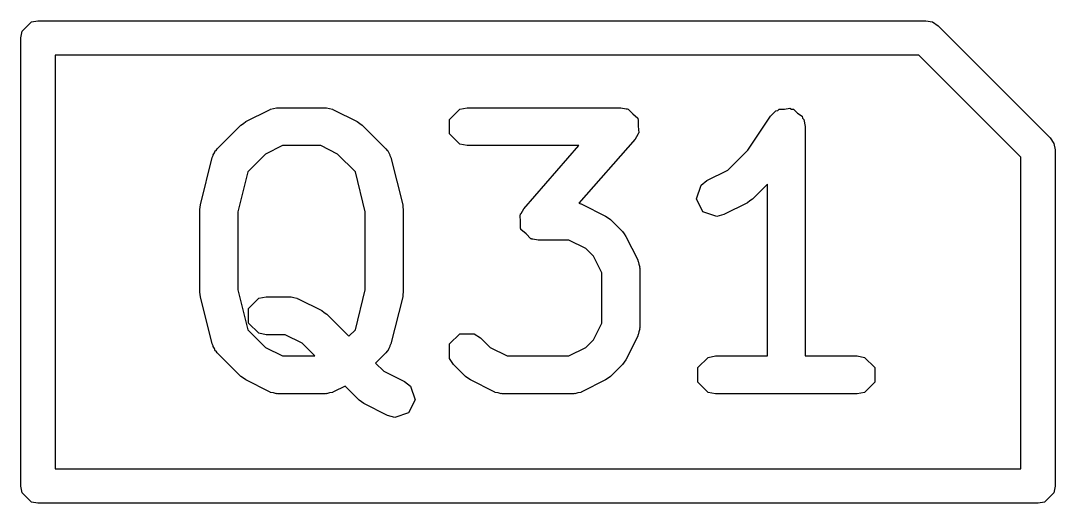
# Model space of a CAD drawing. Header units: millimetres. Extents: x 129 to 276, y -185 to -58.
# Drawn here: x 202.25 to 205.25, y -63.2 to -61.8 of the extents above; entities that cross this region are included whole.
import ezdxf

# ---------------------------------------------------------------- set-up
doc = ezdxf.new("R2010")
doc.units = ezdxf.units.MM
doc.layers.add('F.Fab', color=9, linetype='CONTINUOUS', true_color=0xafafaf)

msp = doc.modelspace()

# ---------------------------------------------------------------- linework, layer by layer
at = {"layer": 'F.Fab', "linetype": 'CONTINUOUS'}
for p, q in [((202.280866, -61.803806), (202.3, -61.8)), ((202.3, -61.8), (204.875, -61.8)), ((204.875, -61.8), (204.894134, -61.803806)), ((202.253806, -61.830866), (202.280866, -61.803806)), ((204.894134, -61.803806), (204.910355, -61.814645)), ((204.910355, -61.814645), (205.235355, -62.139644)), ((202.25, -61.85), (202.253806, -61.830866)), ((202.25, -63.15), (202.25, -61.85)), ((202.35, -61.9), (202.35, -63.1)), ((204.85429, -61.9), (202.35, -61.9)), ((205.15, -62.19571), (204.85429, -61.9)), ((202.902546, -62.092458), (202.971117, -62.058172)), ((202.971117, -62.058172), (202.973773, -62.057444)), ((202.973773, -62.057444), (202.974666, -62.056552)), ((202.974666, -62.056552), (202.983317, -62.054831)), ((202.983317, -62.054831), (202.991815, -62.052504)), ((202.991815, -62.052504), (202.993011, -62.052902)), ((202.993011, -62.052902), (202.995714, -62.052365)), ((202.995714, -62.052365), (203.132857, -62.052365)), ((203.132857, -62.052365), (203.135559, -62.052902)), ((203.135559, -62.052902), (203.136756, -62.052504)), ((203.136756, -62.052504), (203.145253, -62.054831)), ((203.145253, -62.054831), (203.153905, -62.056552)), ((203.153905, -62.056552), (203.154797, -62.057444)), ((203.154797, -62.057444), (203.157454, -62.058172)), ((203.157454, -62.058172), (203.226025, -62.092458)), ((203.493473, -62.086317), (203.523238, -62.056552)), ((203.523238, -62.056552), (203.544286, -62.052365)), ((203.544286, -62.052365), (203.99, -62.052365)), ((203.99, -62.052365), (204.005337, -62.055416)), ((204.005337, -62.055416), (204.00762, -62.055264)), ((204.00762, -62.055264), (204.008516, -62.056048)), ((204.008516, -62.056048), (204.011048, -62.056552)), ((204.011048, -62.056552), (204.02474, -62.070244)), ((204.424237, -62.076856), (204.439397, -62.061666)), ((204.439397, -62.061666), (204.444948, -62.060555)), ((204.444948, -62.060555), (204.448952, -62.056552)), ((204.448952, -62.056552), (204.464968, -62.056552)), ((204.464968, -62.056552), (204.480673, -62.053411)), ((204.480673, -62.053411), (204.485384, -62.056552)), ((204.485384, -62.056552), (204.491048, -62.056552)), ((204.491048, -62.056552), (204.502375, -62.067879)), ((204.502375, -62.067879), (204.515699, -62.076762)), ((202.888253, -62.10276), (202.895583, -62.097861)), ((202.895583, -62.097861), (202.902546, -62.092458)), ((203.226025, -62.092458), (203.232981, -62.097857)), ((203.232981, -62.097857), (203.240319, -62.10276)), ((203.493473, -62.128413), (203.493473, -62.086317)), ((204.02474, -62.070244), (204.039301, -62.082985)), ((204.039301, -62.082985), (204.03943, -62.084934)), ((204.03943, -62.084934), (204.040813, -62.086317)), ((204.040813, -62.086317), (204.040813, -62.105665)), ((204.358684, -62.175183), (204.424237, -62.076856)), ((204.515699, -62.076762), (204.516809, -62.082313)), ((204.516809, -62.082313), (204.520813, -62.086317)), ((204.520813, -62.086317), (204.525, -62.107365)), ((202.81968, -62.171331), (202.888253, -62.10276)), ((203.240319, -62.10276), (203.308891, -62.171331)), ((203.523238, -62.158178), (203.493473, -62.128413)), ((204.040813, -62.128413), (204.039197, -62.130028)), ((204.040813, -62.105665), (204.042101, -62.124986)), ((204.042101, -62.124986), (204.040813, -62.127222)), ((204.040813, -62.127222), (204.040813, -62.128413)), ((204.525, -62.107365), (204.525, -62.772365)), ((203.544286, -62.162365), (203.523238, -62.158178)), ((204.031392, -62.143583), (203.868487, -62.32976)), ((204.039197, -62.130028), (204.031392, -62.143583)), ((205.235355, -62.139644), (205.246194, -62.155865)), ((205.246194, -62.155865), (205.246194, -62.155866)), ((205.246194, -62.155866), (205.25, -62.175)), ((202.807757, -62.191495), (202.807758, -62.189175)), ((202.807758, -62.189175), (202.811499, -62.183574)), ((202.811499, -62.183574), (202.81438, -62.177478)), ((202.81438, -62.177478), (202.816371, -62.176283)), ((202.816371, -62.176283), (202.81968, -62.171331)), ((202.959723, -62.186851), (202.908233, -62.238341)), ((203.008697, -62.162365), (202.959723, -62.186851)), ((203.119874, -62.162365), (203.008697, -62.162365)), ((203.168847, -62.186852), (203.119874, -62.162365)), ((203.220336, -62.238339), (203.168847, -62.186852)), ((203.308891, -62.171331), (203.3122, -62.176284)), ((203.3122, -62.176284), (203.314191, -62.177479)), ((203.314191, -62.177479), (203.317069, -62.183572)), ((203.317069, -62.183572), (203.320813, -62.189175)), ((203.320813, -62.189175), (203.320813, -62.191496)), ((203.868793, -62.162365), (203.544286, -62.162365)), ((203.708608, -62.345433), (203.868793, -62.162365)), ((204.300277, -62.233591), (204.358684, -62.175183)), ((205.25, -62.175), (205.25, -63.15)), ((202.770927, -62.334025), (202.805213, -62.196882)), ((202.805213, -62.196882), (202.807757, -62.191495)), ((203.320813, -62.191496), (203.323358, -62.196883)), ((203.323358, -62.196883), (203.357643, -62.334026)), ((205.15, -63.1), (205.15, -62.19571)), ((202.908233, -62.238341), (202.879285, -62.354137)), ((203.249285, -62.354136), (203.220336, -62.238339)), ((204.239688, -62.263887), (204.300277, -62.233591)), ((204.209424, -62.316978), (204.222735, -62.277044)), ((204.222735, -62.277044), (204.239688, -62.263887)), ((204.415, -62.274431), (204.371748, -62.317685)), ((204.415, -62.772365), (204.415, -62.274431)), ((202.770599, -62.340757), (202.770927, -62.334025)), ((203.357643, -62.334026), (203.35797, -62.340757)), ((203.868487, -62.32976), (203.873905, -62.330838)), ((203.873905, -62.330838), (203.874797, -62.33173)), ((203.874797, -62.33173), (203.877454, -62.332458)), ((203.877454, -62.332458), (203.946026, -62.366744)), ((204.228249, -62.35463), (204.209424, -62.316978)), ((204.357454, -62.327987), (204.288882, -62.362273)), ((204.364414, -62.322584), (204.357454, -62.327987)), ((204.371748, -62.317685), (204.364414, -62.322584)), ((202.769285, -62.347365), (202.770599, -62.340757)), ((202.769285, -62.587365), (202.769285, -62.347365)), ((202.879285, -62.354137), (202.879285, -62.580593)), ((203.249285, -62.580593), (203.249285, -62.354136)), ((203.35797, -62.340757), (203.359285, -62.347365)), ((203.359285, -62.347365), (203.359285, -62.587365)), ((203.697899, -62.364031), (203.699187, -62.361794)), ((203.699187, -62.383351), (203.697899, -62.364031)), ((203.699187, -62.360603), (203.700803, -62.358986)), ((203.699187, -62.361794), (203.699187, -62.360603)), ((203.700803, -62.358986), (203.708608, -62.345433)), ((203.946026, -62.366744), (203.952986, -62.372146)), ((204.268183, -62.367941), (204.228249, -62.35463)), ((204.288882, -62.362273), (204.268183, -62.367941)), ((203.699187, -62.402699), (203.699187, -62.383351)), ((203.952986, -62.372146), (203.96032, -62.377046)), ((203.96032, -62.377046), (203.994605, -62.411331)), ((203.700568, -62.40408), (203.699187, -62.402699)), ((203.700699, -62.406032), (203.700568, -62.40408)), ((203.715263, -62.418775), (203.700699, -62.406032)), ((203.728952, -62.432464), (203.715263, -62.418775)), ((203.994605, -62.411331), (203.999502, -62.418661)), ((203.999502, -62.418661), (204.004907, -62.425625)), ((204.004907, -62.425625), (204.039194, -62.494197)), ((203.731483, -62.432967), (203.728952, -62.432464)), ((203.73238, -62.433752), (203.731483, -62.432967)), ((203.734662, -62.433599), (203.73238, -62.433752)), ((203.75, -62.436651), (203.734662, -62.433599)), ((203.839874, -62.436651), (203.75, -62.436651)), ((203.888849, -62.461139), (203.839874, -62.436651)), ((203.910513, -62.482803), (203.888849, -62.461139)), ((203.935, -62.531777), (203.910513, -62.482803)), ((204.039194, -62.494197), (204.039921, -62.496854)), ((204.039921, -62.496854), (204.040813, -62.497746)), ((204.040813, -62.497746), (204.042531, -62.506386)), ((204.042531, -62.506386), (204.044862, -62.514896)), ((204.044862, -62.514896), (204.044462, -62.516093)), ((204.044462, -62.516093), (204.045, -62.518794)), ((204.045, -62.518794), (204.045, -62.690222)), ((203.935, -62.677239), (203.935, -62.531777)), ((202.770599, -62.593972), (202.769285, -62.587365)), ((202.770927, -62.600705), (202.770599, -62.593972)), ((202.805213, -62.737848), (202.770927, -62.600705)), ((202.879285, -62.580593), (202.908234, -62.696389)), ((202.910615, -62.634889), (202.94038, -62.605124)), ((202.94038, -62.605124), (202.961428, -62.600937)), ((202.961428, -62.600937), (203.03, -62.600937)), ((203.03, -62.600937), (203.0327, -62.601474)), ((203.0327, -62.601474), (203.033898, -62.601075)), ((203.033898, -62.601075), (203.042406, -62.603404)), ((203.042406, -62.603404), (203.051048, -62.605124)), ((203.051048, -62.605124), (203.051939, -62.606015)), ((203.051939, -62.606015), (203.054596, -62.606743)), ((203.054596, -62.606743), (203.123167, -62.641028)), ((203.220336, -62.696389), (203.249285, -62.580593)), ((203.357643, -62.600704), (203.323358, -62.737847)), ((203.35797, -62.593972), (203.357643, -62.600704)), ((203.359285, -62.587365), (203.35797, -62.593972)), ((202.910615, -62.676985), (202.910615, -62.634889)), ((203.123167, -62.641028), (203.130133, -62.646434)), ((203.130133, -62.646434), (203.137462, -62.651331)), ((203.137462, -62.651331), (203.201428, -62.715297)), ((202.908234, -62.696389), (202.959722, -62.747877)), ((202.94038, -62.70675), (202.910615, -62.676985)), ((203.201428, -62.715297), (203.220336, -62.696389)), ((203.910511, -62.726215), (203.935, -62.677239)), ((204.044862, -62.69412), (204.042531, -62.702629)), ((204.045, -62.690222), (204.044462, -62.692922)), ((204.044462, -62.692922), (204.044862, -62.69412)), ((202.961428, -62.710937), (202.94038, -62.70675)), ((203.017016, -62.710937), (202.961428, -62.710937)), ((203.06599, -62.735423), (203.017016, -62.710937)), ((203.493473, -62.737746), (203.52324, -62.70798)), ((203.52324, -62.70798), (203.565334, -62.707981)), ((203.565334, -62.707981), (203.583177, -62.719904)), ((203.583177, -62.719904), (203.611149, -62.747876)), ((203.888851, -62.747876), (203.910511, -62.726215)), ((204.039194, -62.714819), (204.004907, -62.783391)), ((204.039921, -62.712161), (204.039194, -62.714819)), ((204.040813, -62.71127), (204.039921, -62.712161)), ((204.042531, -62.702629), (204.040813, -62.71127)), ((202.807758, -62.743235), (202.805213, -62.737848)), ((202.807758, -62.745555), (202.807758, -62.743235)), ((202.811499, -62.751155), (202.807758, -62.745555)), ((202.81438, -62.757252), (202.811499, -62.751155)), ((202.816371, -62.758446), (202.81438, -62.757252)), ((202.81968, -62.763399), (202.816371, -62.758446)), ((202.959722, -62.747877), (203.008698, -62.772365)), ((203.102932, -62.772365), (203.06599, -62.735423)), ((203.3122, -62.758445), (203.308891, -62.763399)), ((203.314191, -62.757251), (203.3122, -62.758445)), ((203.317069, -62.751157), (203.314191, -62.757251)), ((203.320813, -62.745555), (203.317069, -62.751157)), ((203.323358, -62.737847), (203.320813, -62.743234)), ((203.320813, -62.743234), (203.320813, -62.745555)), ((203.493472, -62.77984), (203.493473, -62.737746)), ((203.611149, -62.747876), (203.660127, -62.772365)), ((203.839873, -62.772365), (203.888851, -62.747876)), ((202.888252, -62.831971), (202.81968, -62.763399)), ((203.008698, -62.772365), (203.102932, -62.772365)), ((203.308891, -62.763399), (203.27921, -62.793079)), ((203.505395, -62.797684), (203.493472, -62.77984)), ((203.660127, -62.772365), (203.839873, -62.772365)), ((204.004907, -62.783391), (203.9995, -62.790357)), ((204.213472, -62.806317), (204.243237, -62.776552)), ((204.243237, -62.776552), (204.264285, -62.772365)), ((204.264285, -62.772365), (204.415, -62.772365)), ((204.525, -62.772365), (204.675714, -62.772365)), ((204.675714, -62.772365), (204.696762, -62.776552)), ((204.696762, -62.776552), (204.726527, -62.806317)), ((203.27921, -62.793079), (203.30258, -62.81645)), ((203.30258, -62.81645), (203.363168, -62.846744)), ((203.53968, -62.83197), (203.505395, -62.797684)), ((203.994605, -62.797684), (203.96032, -62.83197)), ((203.9995, -62.790357), (203.994605, -62.797684)), ((204.213472, -62.848413), (204.213472, -62.806317)), ((204.726527, -62.806317), (204.726527, -62.848413)), ((202.89558, -62.836867), (202.888252, -62.831971)), ((202.902547, -62.842274), (202.89558, -62.836867)), ((202.971117, -62.876558), (202.902547, -62.842274)), ((203.363168, -62.846744), (203.380121, -62.859902)), ((203.547006, -62.836865), (203.53968, -62.83197)), ((203.553975, -62.842274), (203.547006, -62.836865)), ((203.622546, -62.876559), (203.553975, -62.842274)), ((203.946025, -62.842274), (203.877453, -62.876559)), ((203.952991, -62.836867), (203.946025, -62.842274)), ((203.96032, -62.83197), (203.952991, -62.836867)), ((204.243237, -62.878178), (204.213472, -62.848413)), ((204.726527, -62.848413), (204.696762, -62.878178)), ((202.973773, -62.877285), (202.971117, -62.876558)), ((202.974666, -62.878178), (202.973773, -62.877285)), ((202.983319, -62.879899), (202.974666, -62.878178)), ((202.991816, -62.882226), (202.983319, -62.879899)), ((203.145263, -62.879897), (203.136755, -62.882227)), ((203.153905, -62.878178), (203.145263, -62.879897)), ((203.154796, -62.877286), (203.153905, -62.878178)), ((203.157453, -62.876559), (203.154796, -62.877286)), ((203.190568, -62.860001), (203.157453, -62.876559)), ((203.23111, -62.900542), (203.190568, -62.860001)), ((203.380121, -62.859902), (203.393433, -62.899836)), ((203.625203, -62.877286), (203.622546, -62.876559)), ((203.626095, -62.878178), (203.625203, -62.877286)), ((203.634743, -62.879898), (203.626095, -62.878178)), ((203.643245, -62.882226), (203.634743, -62.879898)), ((203.865263, -62.879897), (203.856755, -62.882227)), ((203.873905, -62.878178), (203.865263, -62.879897)), ((203.874796, -62.877286), (203.873905, -62.878178)), ((203.877453, -62.876559), (203.874796, -62.877286)), ((204.264285, -62.882365), (204.243237, -62.878178)), ((204.696762, -62.878178), (204.675714, -62.882365)), ((202.993011, -62.881827), (202.991816, -62.882226)), ((202.995714, -62.882365), (202.993011, -62.881827)), ((203.132857, -62.882365), (202.995714, -62.882365)), ((203.135557, -62.881827), (203.132857, -62.882365)), ((203.136755, -62.882227), (203.135557, -62.881827)), ((203.23844, -62.90544), (203.23111, -62.900542)), ((203.245403, -62.910844), (203.23844, -62.90544)), ((203.393433, -62.899836), (203.374606, -62.937487)), ((203.64444, -62.881827), (203.643245, -62.882226)), ((203.647143, -62.882365), (203.64444, -62.881827)), ((203.852857, -62.882365), (203.647143, -62.882365)), ((203.855557, -62.881827), (203.852857, -62.882365)), ((203.856755, -62.882227), (203.855557, -62.881827)), ((204.675714, -62.882365), (204.264285, -62.882365)), ((203.313974, -62.94513), (203.245403, -62.910844)), ((203.374606, -62.937487), (203.334672, -62.950798)), ((203.334672, -62.950798), (203.313974, -62.94513)), ((202.35, -63.1), (205.15, -63.1)), ((202.253806, -63.169134), (202.25, -63.15)), ((205.25, -63.15), (205.246194, -63.169134)), ((202.280866, -63.196194), (202.253806, -63.169134)), ((205.246194, -63.169134), (205.219134, -63.196194)), ((202.3, -63.2), (202.280866, -63.196194)), ((205.2, -63.2), (202.3, -63.2)), ((205.219134, -63.196194), (205.2, -63.2))]:
    msp.add_line(p, q, dxfattribs=at)

doc.saveas('drawing.dxf')
